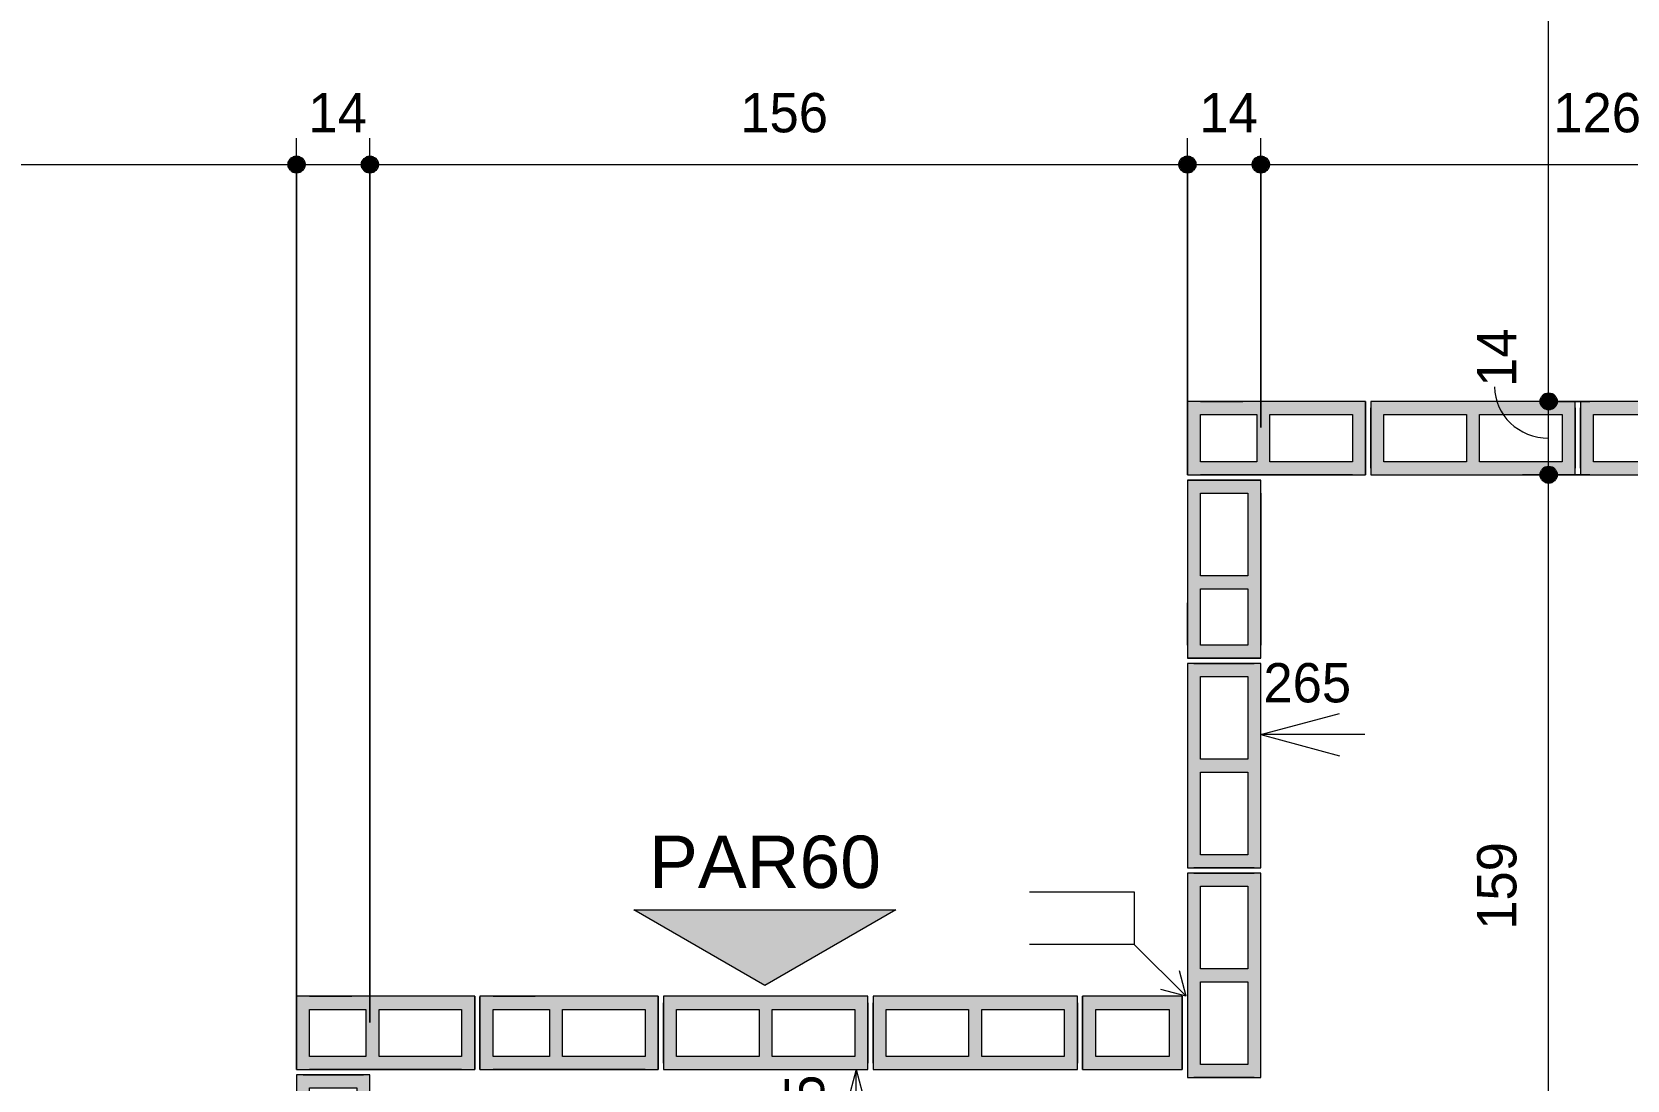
# Model space of a CAD drawing. Header units: centimetres. Extents: x 170 to 13828, y -2277 to 8860.
# Drawn here: x 12296.6 to 12601, y -90.3 to 109.7 of the extents above; entities that cross this region are included whole.
import ezdxf

# ---------------------------------------------------------------- set-up
doc = ezdxf.new("R2010")
doc.units = ezdxf.units.CM
for name, color, linetype, lineweight, true_color in [('A-ANNO-DIMS-1', 1, 'Continuous', 9, 0xff0000), ('A-DETL-1', 1, 'Continuous', 9, 0xff0000), ('G-ANNO-SYMB-1', 251, 'Continuous', 9, 0x646464), ('S-BEAM-3', 9, 'Continuous', 9, 0xc0c0c0), ('S-BEAM-8', 142, 'Continuous', 9, 0x0080c0), ('S-BEAM-9', 1, 'Continuous', 9, 0xff0000)]:
    doc.layers.add(name, color=color, linetype=linetype, lineweight=lineweight, true_color=true_color)
for name, color, linetype, lineweight in [('A-ANNO-DIMS-50', 7, 'Continuous', 9), ('A-DETL-GENF', 7, 'Continuous', 9), ('G-ANNO-SYMB', 7, 'Continuous', 9), ('S-BEAM', 7, 'Continuous', 9), ('S-BEAM-2', 7, 'Continuous', 13)]:
    doc.layers.add(name, color=color, linetype=linetype, lineweight=lineweight)
doc.styles.add('Arial_1', font='arial.ttf', dxfattribs={"height": 10})
doc.styles.add('Bahnschrift_13', font='', dxfattribs={"height": 7.5})
doc.styles.get('Bahnschrift_13').set_extended_font_data('Bahnschrift')
doc.dimstyles.new('COTA_ACUMULADA', dxfattribs={"dimscale": 30.48, "dimtxt": 8.33133, "dimasz": 0.049213, "dimexe": 0, "dimexo": 0.0625, "dimgap": 0.131234, "dimtad": 0, "dimjust": 2, "dimdec": 0, "dimzin": 0, "dimdsep": 46, "dimtxsty": 'Bahnschrift_13', "dimblk1": 'NONE', "dimblk2": 'OPEN30', "dimsah": 1, "dimcen": 0.09, "dimse1": 1, "dimsd1": 1, "dimazin": 0, "dimtfac": 1, "dimtdec": 4, "dimtix": 1, "dimtmove": 2, "dimatfit": 3, "dimfxl": 0, "dimfxlon": 1, "dimtvp": 1, "dimtolj": 1, "dimtzin": 0, "dimarcsym": 2})
doc.dimstyles.new('COTA_LINEAR', dxfattribs={"dimscale": 30.48, "dimtxt": 8.33133, "dimasz": 0.393701, "dimexe": 0.164042, "dimexo": 0.328084, "dimgap": 0.131234, "dimtad": 1, "dimdec": 0, "dimzin": 0, "dimdsep": 46, "dimtxsty": 'Bahnschrift_13', "dimblk1": 'DOTSMALL', "dimblk2": 'DOTSMALL', "dimsah": 1, "dimcen": 0.09, "dimdle": 0.164042, "dimazin": 0, "dimtfac": 1, "dimtdec": 4, "dimtix": 1, "dimtmove": 0, "dimatfit": 3, "dimfxl": 1, "dimtvp": 1, "dimtolj": 1, "dimtzin": 0, "dimarcsym": 2})
doc.dimstyles.new('COTA_LINEAR_2', dxfattribs={"dimscale": 30.48, "dimtxt": 8.33133, "dimasz": 0.393701, "dimexe": 0.164042, "dimexo": 0.328084, "dimgap": 0.131234, "dimtad": 1, "dimdec": 0, "dimzin": 0, "dimdsep": 46, "dimtxsty": 'Bahnschrift_13', "dimblk1": 'DOTSMALL', "dimblk2": 'DOTSMALL', "dimsah": 1, "dimcen": 0.09, "dimdle": 0.164042, "dimazin": 0, "dimtfac": 1, "dimtdec": 4, "dimtix": 1, "dimtmove": 1, "dimatfit": 3, "dimfxl": 1, "dimtvp": 1, "dimtolj": 1, "dimtzin": 0, "dimarcsym": 2})

# ---------------------------------------------------------------- blocks, each defined once
blk = doc.blocks.new('LEONE - BLOCO 14x34x19 - LEONE - BLOCO 14x34x19-541693-COBERTURA - MODULAÇÃO 2ª FIADA')
at = {"layer": 'S-BEAM-8'}
h = blk.add_hatch(color=256, dxfattribs=at)
h.paths.add_polyline_path([(8.2742, -7), (19.5, -7), (19.5, 7), (-14.5, 7), (-14.5, -7), (2.5, -7)])
h.paths.add_polyline_path([(17, -4.5), (1.25, -4.5), (1.25, 4.5), (17, 4.5)])
h.paths.add_polyline_path([(-1.25, -4.5), (-12, -4.5), (-12, 4.5), (-1.25, 4.5)])
at = {"layer": 'A-DETL-GENF'}
for p, q in [((-14.5, 7), (-14.5, 0)), ((2.5, 7), (-14.5, 7)), ((19.5, 7), (2.5, 7)), ((19.5, 0), (19.5, 7)), ((-12, -4.5), (-12, 4.5)), ((-12, 4.5), (-1.25, 4.5)), ((-1.25, 4.5), (-1.25, -4.5)), ((1.25, 4.5), (17, 4.5)), ((1.25, -4.5), (1.25, 4.5)), ((17, 4.5), (17, -4.5)), ((-14.5, 0), (-14.5, -7)), ((19.5, -7), (19.5, 0)), ((-1.25, -4.5), (-12, -4.5)), ((17, -4.5), (1.25, -4.5)), ((-14.5, -7), (2.5, -7)), ((2.5, -7), (19.5, -7))]:
    blk.add_line(p, q, dxfattribs=at)
at = {"layer": 'S-BEAM-2'}
for p, q in [((-14.5, 7), (-14.5, -7)), ((19.5, 7), (-14.5, 7)), ((-14.5, 7), (-14.5, -7)), ((-14.5, -7), (-14.5, 6.8804)), ((-12, 7), (-3.9375, 7)), ((-12, 7), (-3.9375, 7)), ((17, 7), (-12, 7)), ((19.5, -7), (19.5, 7)), ((19.5, 7), (19.5, -7)), ((19.5, -7), (19.5, 7)), ((-14.5, 5.75), (-14.5, -5.75)), ((-14.5, -5.75), (-14.5, 5.75)), ((19.5, -5.75), (19.5, 5.75)), ((19.5, 5.75), (19.5, -5.75)), ((-14.5, -7), (19.5, -7)), ((-12, -7), (-3.9375, -7)), ((-12, -7), (-3.9375, -7)), ((17, -7), (-12, -7))]:
    blk.add_line(p, q, dxfattribs=at)
at = {"layer": 'S-BEAM-3'}
for p, q in [((-12, 4.5), (-1.25, 4.5)), ((-12, -4.5), (-12, 4.5)), ((-1.25, 4.5), (-1.25, -4.5)), ((1.25, 4.5), (17, 4.5)), ((1.25, -4.5), (1.25, 4.5)), ((17, 4.5), (17, -4.5)), ((-1.25, -4.5), (-12, -4.5)), ((17, -4.5), (1.25, -4.5))]:
    blk.add_line(p, q, dxfattribs=at)
blk = doc.blocks.new('LEONE - BLOCO 14X39X1 - LEONE - BLOCO 14X39X19-V1-COBERTURA - MODULAÇÃO 2ª FIADA')
at = {"layer": 'S-BEAM-3'}
h = blk.add_hatch(color=256, dxfattribs=at)
h.paths.add_polyline_path([(-19.5, -7), (19.5, -7), (19.5, 7), (-19.5, 7), (-19.5, -4.5)])
h.paths.add_polyline_path([(1.25, -4.5), (1.25, 4.5), (17, 4.5), (17, -4.5)])
h.paths.add_polyline_path([(-1.25, -4.5), (-17, -4.5), (-17, 4.5), (-1.25, 4.5), (-1.25, -4.16)])
at = {"layer": 'A-DETL-GENF'}
for p, q in [((19.5, 7), (-19.5, 7)), ((-19.5, 7), (-19.5, 0)), ((19.5, 0), (19.5, 7)), ((-17, -4.5), (-17, 4.5)), ((-17, 4.5), (-1.25, 4.5)), ((-1.25, 4.5), (-1.25, -4.5)), ((1.25, -4.5), (1.25, 4.5)), ((1.25, 4.5), (17, 4.5)), ((17, 4.5), (17, -4.5)), ((-19.5, 0), (-19.5, -7)), ((19.5, -7), (19.5, 0)), ((-1.25, -4.5), (-17, -4.5)), ((17, -4.5), (1.25, -4.5)), ((-19.5, -7), (19.5, -7))]:
    blk.add_line(p, q, dxfattribs=at)
at = {"layer": 'S-BEAM-2'}
for p, q in [((-19.5, 7), (-19.5, -7)), ((19.5, 7), (-19.5, 7)), ((19.5, -7), (19.5, 7)), ((19.5, -7), (19.5, 7)), ((-19.5, 5.75), (-19.5, -5.75)), ((-19.5, -5.75), (-19.5, 5.75)), ((19.5, 5.75), (19.5, -5.75)), ((-19.5, -7), (19.5, -7))]:
    blk.add_line(p, q, dxfattribs=at)
at = {"layer": 'S-BEAM-3'}
for p, q in [((-17, 4.5), (-1.25, 4.5)), ((-17, -4.5), (-17, 4.5)), ((-1.25, 4.5), (-1.25, -4.5)), ((1.25, 4.5), (17, 4.5)), ((1.25, -4.5), (1.25, 4.5)), ((17, 4.5), (17, -4.5)), ((-1.25, -4.5), (-17, -4.5)), ((17, -4.5), (1.25, -4.5))]:
    blk.add_line(p, q, dxfattribs=at)
blk = doc.blocks.new('LEONE - BLOCO 14X39X1 - LEONE - BLOCO 14X39X19-2886981-COBERTURA - MODULAÇÃO 2ª FIADA')
at = {"layer": 'S-BEAM-3'}
h = blk.add_hatch(color=256, dxfattribs=at)
h.paths.add_polyline_path([(-3.78, -7), (19.5, -7), (19.5, 7), (-19.5, 7), (-19.5, -7)])
h.paths.add_polyline_path([(-3.78, -4.5), (-17, -4.5), (-17, 4.5), (-1.25, 4.5), (-1.25, -4.5)])
h.paths.add_polyline_path([(1.25, -4.5), (1.25, 4.5), (17, 4.5), (17, -4.5)])
at = {"layer": 'A-DETL-GENF'}
for p, q in [((19.5, 7), (-19.5, 7)), ((-19.5, 7), (-19.5, 0)), ((19.5, 0), (19.5, 7)), ((-17, -4.5), (-17, 4.5)), ((-17, 4.5), (-1.25, 4.5)), ((-1.25, 4.5), (-1.25, -4.5)), ((1.25, -4.5), (1.25, 4.5)), ((1.25, 4.5), (17, 4.5)), ((17, 4.5), (17, -4.5)), ((-19.5, 0), (-19.5, -7)), ((19.5, -7), (19.5, 0)), ((-1.25, -4.5), (-17, -4.5)), ((17, -4.5), (1.25, -4.5)), ((-19.5, -7), (19.5, -7))]:
    blk.add_line(p, q, dxfattribs=at)
at = {"layer": 'S-BEAM-2'}
for p, q in [((-19.5, 7), (-19.5, -7)), ((19.5, 7), (-19.5, 7)), ((19.5, -7), (19.5, 7)), ((19.5, -7), (19.5, 7)), ((-19.5, 5.75), (-19.5, -5.75)), ((-19.5, -5.75), (-19.5, 5.75)), ((19.5, 5.75), (19.5, -5.75)), ((-19.5, -7), (19.5, -7))]:
    blk.add_line(p, q, dxfattribs=at)
at = {"layer": 'S-BEAM-3'}
for p, q in [((-17, 4.5), (-1.25, 4.5)), ((-17, -4.5), (-17, 4.5)), ((-1.25, 4.5), (-1.25, -4.5)), ((1.25, 4.5), (17, 4.5)), ((1.25, -4.5), (1.25, 4.5)), ((17, 4.5), (17, -4.5)), ((-1.25, -4.5), (-17, -4.5)), ((17, -4.5), (1.25, -4.5))]:
    blk.add_line(p, q, dxfattribs=at)
blk = doc.blocks.new('LEONE - BLOCO 14x34x19 - LEONE - BLOCO 14x34x19-V3-COBERTURA - MODULAÇÃO 2ª FIADA')
at = {"layer": 'S-BEAM-8'}
h = blk.add_hatch(color=256, dxfattribs=at)
h.paths.add_polyline_path([(-14.5, -1.5205), (-14.5, -7), (19.5, -7), (19.5, 7), (-14.5, 7), (-14.5, 0)])
h.paths.add_polyline_path([(-12, -4.5), (-12, 4.5), (-1.25, 4.5), (-1.25, -4.5)])
h.paths.add_polyline_path([(1.25, -4.5), (1.25, 4.5), (17, 4.5), (17, -4.5), (2.5, -4.5)])
at = {"layer": 'A-DETL-GENF'}
for p, q in [((-14.5, 7), (-14.5, 0)), ((2.5, 7), (-14.5, 7)), ((19.5, 7), (2.5, 7)), ((19.5, 0), (19.5, 7)), ((-12, -4.5), (-12, 4.5)), ((-12, 4.5), (-1.25, 4.5)), ((-1.25, 4.5), (-1.25, -4.5)), ((1.25, 4.5), (17, 4.5)), ((1.25, -4.5), (1.25, 4.5)), ((17, 4.5), (17, -4.5)), ((-14.5, 0), (-14.5, -7)), ((19.5, -7), (19.5, 0)), ((-1.25, -4.5), (-12, -4.5)), ((17, -4.5), (1.25, -4.5)), ((-14.5, -7), (2.5, -7)), ((2.5, -7), (19.5, -7))]:
    blk.add_line(p, q, dxfattribs=at)
at = {"layer": 'S-BEAM-2'}
for p, q in [((-14.5, 7), (-14.5, -7)), ((19.5, 7), (-14.5, 7)), ((-14.5, 7), (-14.5, -7)), ((-14.5, -7), (-14.5, 6.8804)), ((-12, 7), (-3.9375, 7)), ((-12, 7), (-3.9375, 7)), ((17, 7), (-12, 7)), ((19.5, -7), (19.5, 7)), ((19.5, 7), (19.5, -7)), ((19.5, -7), (19.5, 7)), ((-14.5, 5.75), (-14.5, -5.75)), ((-14.5, -5.75), (-14.5, 5.75)), ((19.5, -5.75), (19.5, 5.75)), ((19.5, 5.75), (19.5, -5.75)), ((-14.5, -7), (19.5, -7)), ((-12, -7), (-3.9375, -7)), ((-12, -7), (-3.9375, -7)), ((17, -7), (-12, -7))]:
    blk.add_line(p, q, dxfattribs=at)
at = {"layer": 'S-BEAM-3'}
for p, q in [((-12, 4.5), (-1.25, 4.5)), ((-12, -4.5), (-12, 4.5)), ((-1.25, 4.5), (-1.25, -4.5)), ((1.25, 4.5), (17, 4.5)), ((1.25, -4.5), (1.25, 4.5)), ((17, 4.5), (17, -4.5)), ((-1.25, -4.5), (-12, -4.5)), ((17, -4.5), (1.25, -4.5))]:
    blk.add_line(p, q, dxfattribs=at)
blk = doc.blocks.new('LEONE - BLOCO 14x19x1 - LEONE - BLOCO 14x19x19-2679373-COBERTURA - MODULAÇÃO 2ª FIADA')
at = {"layer": 'S-BEAM-9'}
h = blk.add_hatch(color=256, dxfattribs=at)
h.paths.add_polyline_path([(9.13, -7), (9.5, -7), (9.5, 7), (-9.5, 7), (-9.5, -7), (7, -7)])
h.paths.add_polyline_path([(-7, -4.5), (-7, 4.5), (7, 4.5), (7, -4.5)])
at = {"layer": 'A-DETL-GENF'}
for p, q in [((-9.5, 7), (-9.5, 0)), ((0, 7), (-9.5, 7)), ((9.5, 7), (0, 7)), ((9.5, 0), (9.5, 7)), ((-7, -4.5), (-7, 4.5)), ((-7, 4.5), (7, 4.5)), ((7, 4.5), (7, -4.5)), ((-9.5, 0), (-9.5, -7)), ((9.5, -7), (9.5, 0)), ((7, -4.5), (-7, -4.5)), ((-9.5, -7), (0, -7)), ((0, -7), (9.5, -7))]:
    blk.add_line(p, q, dxfattribs=at)
at = {"layer": 'S-BEAM-2'}
for p, q in [((9.5, 7), (-9.5, 7)), ((-9.5, 7), (-9.5, -7)), ((-9.5, -7), (-9.5, 7)), ((9.5, -7), (9.5, 7)), ((9.5, 7), (9.5, -7)), ((-9.5, 5.75), (-9.5, -5.75)), ((-9.5, -5.75), (-9.5, 5.75)), ((9.5, -5.75), (9.5, 5.75)), ((9.5, 5.75), (9.5, -5.75)), ((-9.5, -7), (9.5, -7))]:
    blk.add_line(p, q, dxfattribs=at)
at = {"layer": 'S-BEAM-3'}
for p, q in [((-7, 4.5), (7, 4.5)), ((-7, -4.5), (-7, 4.5)), ((7, 4.5), (7, -4.5)), ((7, -4.5), (-7, -4.5))]:
    blk.add_line(p, q, dxfattribs=at)
blk = doc.blocks.new('Elevação - Número de detalhe-142644-COBERTURA - MODULAÇÃO 2ª FIADA')
at = {"layer": 'G-ANNO-SYMB-1'}
blk.add_hatch(color=256, dxfattribs=at).paths.add_polyline_path([(0.5, 0), (-0.5, 0), (0, 0.2887)])
at = {"layer": 'G-ANNO-SYMB'}
for p, q in [((0, 0.2887), (-0.5, 0)), ((0.5, 0), (0, 0.2887)), ((-0.5, 0), (0.5, 0))]:
    blk.add_line(p, q, dxfattribs=at)
blk = doc.blocks.new('DIMBLOCK71-COBERTURA - MODULAÇÃO 2ª FIADA')
at = {"layer": 'A-ANNO-DIMS-50', "lineweight": 35, "true_color": 0xff0000}
h = blk.add_hatch(color=1, dxfattribs=at)
edge = h.paths.add_edge_path()
edge.add_arc((12586.06, 25.24), 1.5, 0, 360)
h = blk.add_hatch(color=1, dxfattribs=at)
edge = h.paths.add_edge_path()
edge.add_arc((12586.06, -133.76), 1.5, 0, 360)
at = {"layer": 'A-ANNO-DIMS-50', "color": 1, "true_color": 0xff0000}
for p, q in [((12593.94, 25.24), (12581.06, 25.24)), ((12586.06, -133.76), (12586.06, 25.24)), ((12586.06, 25.24), (12593.94, 25.24)), ((12593.94, -133.76), (12581.06, -133.76)), ((12586.06, -133.76), (12593.94, -133.76))]:
    blk.add_line(p, q, dxfattribs=at)
at = {"layer": 'A-ANNO-DIMS-50', "color": 1, "lineweight": 35, "true_color": 0xff0000}
for centre in [(12586.06, 25.24), (12586.06, -133.76)]:
    blk.add_circle(centre, 1.5, dxfattribs=at)
at = {"layer": 'A-ANNO-DIMS-50', "color": 0, "insert": (12572.41, -61.58), "char_height": 7.5, "width": 17.5715, "attachment_point": 1, "rotation": 90, "line_spacing_factor": 1.009858, "style": 'Bahnschrift_13'}
blk.add_mtext('159', dxfattribs=at)
blk = doc.blocks.new('_DotSmall')
at = {"color": 0, "linetype": 'ByBlock', "const_width": 0.5}
blk.add_lwpolyline([(-0.0625, 0, 1), (0.0625, 0, 1)], format="xyb", close=True, dxfattribs=at)
blk = doc.blocks.new('DIMBLOCK72-COBERTURA - MODULAÇÃO 2ª FIADA')
at = {"layer": 'A-ANNO-DIMS-50', "lineweight": 35, "true_color": 0xff0000}
h = blk.add_hatch(color=1, dxfattribs=at)
edge = h.paths.add_edge_path()
edge.add_arc((12586.06, 39.24), 1.5, 0, 360)
h = blk.add_hatch(color=1, dxfattribs=at)
edge = h.paths.add_edge_path()
edge.add_arc((12586.06, 25.24), 1.5, 0, 360)
at = {"layer": 'A-ANNO-DIMS-50', "color": 1, "true_color": 0xff0000}
for p, q in [((12593.94, 39.24), (12581.06, 39.24)), ((12586.06, 25.24), (12586.06, 39.24)), ((12586.06, 39.24), (12593.94, 39.24)), ((12593.94, 25.24), (12581.06, 25.24)), ((12586.06, 25.24), (12593.94, 25.24))]:
    blk.add_line(p, q, dxfattribs=at)
at = {"layer": 'A-ANNO-DIMS-50', "color": 1, "lineweight": 35, "true_color": 0xff0000}
for centre in [(12586.06, 39.24), (12586.06, 25.24)]:
    blk.add_circle(centre, 1.5, dxfattribs=at)
at = {"layer": 'A-ANNO-DIMS-50', "color": 1, "true_color": 0xff0000}
blk.add_ellipse((12586.06, 42.02), major_axis=(-10.31, 0), ratio=0.947734, start_param=0, end_param=1.570796, dxfattribs=at)
at = {"layer": 'A-ANNO-DIMS-50', "color": 0, "insert": (12572.41, 42.02), "char_height": 7.5, "width": 11.3609, "attachment_point": 1, "rotation": 90, "line_spacing_factor": 1.009858, "style": 'Bahnschrift_13'}
blk.add_mtext('14', dxfattribs=at)
blk = doc.blocks.new('DIMBLOCK73-COBERTURA - MODULAÇÃO 2ª FIADA')
at = {"layer": 'A-ANNO-DIMS-50', "lineweight": 35, "true_color": 0xff0000}
h = blk.add_hatch(color=1, dxfattribs=at)
edge = h.paths.add_edge_path()
edge.add_arc((12586.06, 430.24), 1.5, 0, 360)
h = blk.add_hatch(color=1, dxfattribs=at)
edge = h.paths.add_edge_path()
edge.add_arc((12586.06, 39.24), 1.5, 0, 360)
at = {"layer": 'A-ANNO-DIMS-50', "color": 1, "true_color": 0xff0000}
for p, q in [((12593.94, 430.24), (12581.06, 430.24)), ((12586.06, 39.24), (12586.06, 430.24)), ((12586.06, 430.24), (12593.94, 430.24)), ((12593.94, 39.24), (12581.06, 39.24)), ((12586.06, 39.24), (12593.94, 39.24))]:
    blk.add_line(p, q, dxfattribs=at)
at = {"layer": 'A-ANNO-DIMS-50', "color": 1, "lineweight": 35, "true_color": 0xff0000}
for centre in [(12586.06, 430.24), (12586.06, 39.24)]:
    blk.add_circle(centre, 1.5, dxfattribs=at)
at = {"layer": 'A-ANNO-DIMS-50', "color": 0, "insert": (12572.41, 227.49), "char_height": 7.5, "width": 17.4201, "attachment_point": 1, "rotation": 90, "line_spacing_factor": 1.009858, "style": 'Bahnschrift_13'}
blk.add_mtext('391', dxfattribs=at)
blk = doc.blocks.new('DIMBLOCK90-COBERTURA - MODULAÇÃO 2ª FIADA')
at = {"layer": 'A-ANNO-DIMS-50', "lineweight": 35, "true_color": 0xff0000}
h = blk.add_hatch(color=1, dxfattribs=at)
edge = h.paths.add_edge_path()
edge.add_arc((11917.14, 84.44), 1.5, 0, 360)
h = blk.add_hatch(color=1, dxfattribs=at)
edge = h.paths.add_edge_path()
edge.add_arc((12347.14, 84.44), 1.5, 0, 360)
at = {"layer": 'A-ANNO-DIMS-50', "color": 1, "true_color": 0xff0000}
for p, q in [((11917.14, 76.56), (11917.14, 89.44)), ((12347.14, -79.26), (12347.14, 89.44)), ((11917.14, 84.44), (12347.14, 84.44)), ((11917.14, 84.44), (11917.14, 76.56)), ((12347.14, 84.44), (12347.14, -79.26))]:
    blk.add_line(p, q, dxfattribs=at)
at = {"layer": 'A-ANNO-DIMS-50', "color": 1, "lineweight": 35, "true_color": 0xff0000}
for centre in [(11917.14, 84.44), (12347.14, 84.44)]:
    blk.add_circle(centre, 1.5, dxfattribs=at)
at = {"layer": 'A-ANNO-DIMS-50', "color": 0, "insert": (12123.5, 98.08), "char_height": 7.5, "width": 20.7526, "attachment_point": 1, "line_spacing_factor": 1.009858, "style": 'Bahnschrift_13'}
blk.add_mtext('430', dxfattribs=at)
blk = doc.blocks.new('DIMBLOCK91-COBERTURA - MODULAÇÃO 2ª FIADA')
at = {"layer": 'A-ANNO-DIMS-50', "lineweight": 35, "true_color": 0xff0000}
h = blk.add_hatch(color=1, dxfattribs=at)
edge = h.paths.add_edge_path()
edge.add_arc((12347.14, 84.44), 1.5, 0, 360)
h = blk.add_hatch(color=1, dxfattribs=at)
edge = h.paths.add_edge_path()
edge.add_arc((12361.14, 84.44), 1.5, 0, 360)
at = {"layer": 'A-ANNO-DIMS-50', "color": 1, "true_color": 0xff0000}
for p, q in [((12347.14, -79.26), (12347.14, 89.44)), ((12361.14, -79.26), (12361.14, 89.44)), ((12347.14, 84.44), (12361.14, 84.44)), ((12347.14, 84.44), (12347.14, -79.26)), ((12361.14, 84.44), (12361.14, -79.26))]:
    blk.add_line(p, q, dxfattribs=at)
at = {"layer": 'A-ANNO-DIMS-50', "color": 1, "lineweight": 35, "true_color": 0xff0000}
for centre in [(12347.14, 84.44), (12361.14, 84.44)]:
    blk.add_circle(centre, 1.5, dxfattribs=at)
at = {"layer": 'A-ANNO-DIMS-50', "color": 0, "insert": (12349.41, 98.08), "char_height": 7.5, "width": 11.3609, "attachment_point": 1, "line_spacing_factor": 1.009858, "style": 'Bahnschrift_13'}
blk.add_mtext('14', dxfattribs=at)
blk = doc.blocks.new('DIMBLOCK92-COBERTURA - MODULAÇÃO 2ª FIADA')
at = {"layer": 'A-ANNO-DIMS-50', "lineweight": 35, "true_color": 0xff0000}
h = blk.add_hatch(color=1, dxfattribs=at)
edge = h.paths.add_edge_path()
edge.add_arc((12361.14, 84.44), 1.5, 0, 360)
h = blk.add_hatch(color=1, dxfattribs=at)
edge = h.paths.add_edge_path()
edge.add_arc((12517.14, 84.44), 1.5, 0, 360)
at = {"layer": 'A-ANNO-DIMS-50', "color": 1, "true_color": 0xff0000}
for p, q in [((12361.14, -79.26), (12361.14, 89.44)), ((12517.14, 34.24), (12517.14, 89.44)), ((12361.14, 84.44), (12517.14, 84.44)), ((12361.14, 84.44), (12361.14, -79.26)), ((12517.14, 84.44), (12517.14, 34.24))]:
    blk.add_line(p, q, dxfattribs=at)
at = {"layer": 'A-ANNO-DIMS-50', "color": 1, "lineweight": 35, "true_color": 0xff0000}
for centre in [(12361.14, 84.44), (12517.14, 84.44)]:
    blk.add_circle(centre, 1.5, dxfattribs=at)
at = {"layer": 'A-ANNO-DIMS-50', "color": 0, "insert": (12431.82, 98.08), "char_height": 7.5, "width": 17.5715, "attachment_point": 1, "line_spacing_factor": 1.009858, "style": 'Bahnschrift_13'}
blk.add_mtext('156', dxfattribs=at)
blk = doc.blocks.new('DIMBLOCK93-COBERTURA - MODULAÇÃO 2ª FIADA')
at = {"layer": 'A-ANNO-DIMS-50', "lineweight": 35, "true_color": 0xff0000}
h = blk.add_hatch(color=1, dxfattribs=at)
edge = h.paths.add_edge_path()
edge.add_arc((12517.14, 84.44), 1.5, 0, 360)
h = blk.add_hatch(color=1, dxfattribs=at)
edge = h.paths.add_edge_path()
edge.add_arc((12531.14, 84.44), 1.5, 0, 360)
at = {"layer": 'A-ANNO-DIMS-50', "color": 1, "true_color": 0xff0000}
for p, q in [((12517.14, 34.24), (12517.14, 89.44)), ((12531.14, 34.24), (12531.14, 89.44)), ((12517.14, 84.44), (12531.14, 84.44)), ((12517.14, 84.44), (12517.14, 34.24)), ((12531.14, 84.44), (12531.14, 34.24))]:
    blk.add_line(p, q, dxfattribs=at)
at = {"layer": 'A-ANNO-DIMS-50', "color": 1, "lineweight": 35, "true_color": 0xff0000}
for centre in [(12517.14, 84.44), (12531.14, 84.44)]:
    blk.add_circle(centre, 1.5, dxfattribs=at)
at = {"layer": 'A-ANNO-DIMS-50', "color": 0, "insert": (12519.41, 98.08), "char_height": 7.5, "width": 11.3609, "attachment_point": 1, "line_spacing_factor": 1.009858, "style": 'Bahnschrift_13'}
blk.add_mtext('14', dxfattribs=at)
blk = doc.blocks.new('DIMBLOCK94-COBERTURA - MODULAÇÃO 2ª FIADA')
at = {"layer": 'A-ANNO-DIMS-50', "lineweight": 35, "true_color": 0xff0000}
h = blk.add_hatch(color=1, dxfattribs=at)
edge = h.paths.add_edge_path()
edge.add_arc((12531.14, 84.44), 1.5, 0, 360)
h = blk.add_hatch(color=1, dxfattribs=at)
edge = h.paths.add_edge_path()
edge.add_arc((12657.14, 84.44), 1.5, 0, 360)
at = {"layer": 'A-ANNO-DIMS-50', "color": 1, "true_color": 0xff0000}
for p, q in [((12531.14, 34.24), (12531.14, 89.44)), ((12657.14, 34.24), (12657.14, 89.44)), ((12531.14, 84.44), (12657.14, 84.44)), ((12531.14, 84.44), (12531.14, 34.24)), ((12657.14, 84.44), (12657.14, 34.24))]:
    blk.add_line(p, q, dxfattribs=at)
at = {"layer": 'A-ANNO-DIMS-50', "color": 1, "lineweight": 35, "true_color": 0xff0000}
for centre in [(12531.14, 84.44), (12657.14, 84.44)]:
    blk.add_circle(centre, 1.5, dxfattribs=at)
at = {"layer": 'A-ANNO-DIMS-50', "color": 0, "insert": (12586.95, 98.08), "char_height": 7.5, "width": 17.2686, "attachment_point": 1, "line_spacing_factor": 1.009858, "style": 'Bahnschrift_13'}
blk.add_mtext('126', dxfattribs=at)
blk = doc.blocks.new('DIMBLOCK134-COBERTURA - MODULAÇÃO 2ª FIADA')
at = {"layer": 'A-ANNO-DIMS-50', "color": 1, "true_color": 0xff0000}
for p, q in [((12531.14, -24.34), (12546.14, -20.32)), ((12531.14, -24.34), (12546.14, -28.36)), ((12550.99, -24.34), (12531.14, -24.34)), ((12531.14, -24.34), (12531.14, -24.34)), ((12531.14, -24.34), (12531.14, -24.34))]:
    blk.add_line(p, q, dxfattribs=at)
at = {"layer": 'A-ANNO-DIMS-50', "color": 0, "insert": (12531.64, -10.69), "char_height": 7.5, "width": 19.8437, "attachment_point": 1, "line_spacing_factor": 1.009858, "style": 'Bahnschrift_13'}
blk.add_mtext('265', dxfattribs=at)
blk = doc.blocks.new('_None')
blk = doc.blocks.new('_Open30')
at = {"color": 0, "linetype": 'ByBlock', "lineweight": -2}
for p, q in [((-1, 0.27), (0, 0)), ((0, 0), (-1, -0.27)), ((0, 0), (-1, 0))]:
    blk.add_line(p, q, dxfattribs=at)
blk = doc.blocks.new('DIMBLOCK141-COBERTURA - MODULAÇÃO 2ª FIADA')
at = {"layer": 'A-ANNO-DIMS-50', "color": 1, "true_color": 0xff0000}
for p, q in [((12453.94, -88.26), (12449.92, -103.26)), ((12453.94, -88.26), (12457.96, -103.26)), ((12453.94, -111.01), (12453.94, -88.26)), ((12453.94, -88.26), (12453.94, -88.26)), ((12453.94, -88.26), (12453.94, -88.26))]:
    blk.add_line(p, q, dxfattribs=at)
at = {"layer": 'A-ANNO-DIMS-50', "color": 0, "insert": (12440.3, -100.37), "char_height": 7.5, "width": 13.936, "attachment_point": 1, "rotation": 90, "line_spacing_factor": 1.009858, "style": 'Bahnschrift_13'}
blk.add_mtext('45', dxfattribs=at)

msp = doc.modelspace()

# ---------------------------------------------------------------- linework, layer by layer
at = {"layer": 'A-DETL-1'}
for p, q in [((12486.99, -54.36), (12506.99, -54.36)), ((12506.99, -54.36), (12506.99, -64.36)), ((12506.99, -64.36), (12486.99, -64.36)), ((12506.99, -64.36), (12516.89, -74.26)), ((12516.89, -74.26), (12515.6, -69.43)), ((12516.89, -74.26), (12512.06, -72.96))]:
    msp.add_line(p, q, dxfattribs=at)

# ---------------------------------------------------------------- block references
at = {"layer": 'G-ANNO-SYMB', "extrusion": (0, 0, -1), "xscale": 49.99999999999998, "yscale": 49.99999999999998, "zscale": 49.99999999999998, "rotation": 180}
msp.add_blockref('Elevação - Número de detalhe-142644-COBERTURA - MODULAÇÃO 2ª FIADA', (-12436.47, -57.8), dxfattribs=at)
at = {"layer": 'S-BEAM'}
for name, p in [('LEONE - BLOCO 14x34x19 - LEONE - BLOCO 14x34x19-541693-COBERTURA - MODULAÇÃO 2ª FIADA', (12531.64, 32.24)), ('LEONE - BLOCO 14X39X1 - LEONE - BLOCO 14X39X19-V1-COBERTURA - MODULAÇÃO 2ª FIADA', (12571.64, 32.24)), ('LEONE - BLOCO 14X39X1 - LEONE - BLOCO 14X39X19-V1-COBERTURA - MODULAÇÃO 2ª FIADA', (12611.64, 32.24)), ('LEONE - BLOCO 14x34x19 - LEONE - BLOCO 14x34x19-V3-COBERTURA - MODULAÇÃO 2ª FIADA', (12361.64, -81.26)), ('LEONE - BLOCO 14x34x19 - LEONE - BLOCO 14x34x19-541693-COBERTURA - MODULAÇÃO 2ª FIADA', (12396.64, -81.26)), ('LEONE - BLOCO 14X39X1 - LEONE - BLOCO 14X39X19-V1-COBERTURA - MODULAÇÃO 2ª FIADA', (12436.64, -81.26)), ('LEONE - BLOCO 14X39X1 - LEONE - BLOCO 14X39X19-V1-COBERTURA - MODULAÇÃO 2ª FIADA', (12476.64, -81.26)), ('LEONE - BLOCO 14x19x1 - LEONE - BLOCO 14x19x19-2679373-COBERTURA - MODULAÇÃO 2ª FIADA', (12506.64, -81.26))]:
    msp.add_blockref(name, p, dxfattribs=at)
for name, p, rotation in [('LEONE - BLOCO 14x34x19 - LEONE - BLOCO 14x34x19-V3-COBERTURA - MODULAÇÃO 2ª FIADA', (12524.14, 4.74), 89.99999999999949), ('LEONE - BLOCO 14X39X1 - LEONE - BLOCO 14X39X19-2886981-COBERTURA - MODULAÇÃO 2ª FIADA', (12524.14, -30.26), 89.9999999999999), ('LEONE - BLOCO 14X39X1 - LEONE - BLOCO 14X39X19-2886981-COBERTURA - MODULAÇÃO 2ª FIADA', (12524.14, -70.26), 89.9999999999999), ('LEONE - BLOCO 14X39X1 - LEONE - BLOCO 14X39X19-2886981-COBERTURA - MODULAÇÃO 2ª FIADA', (12354.14, -108.76), 89.9999999999999)]:
    msp.add_blockref(name, p, dxfattribs=dict(at, rotation=rotation))

# ---------------------------------------------------------------- texts
at = {"layer": 'G-ANNO-SYMB', "insert": (12414.4, -43.61), "char_height": 10, "width": 54.9156, "attachment_point": 1, "style": 'Arial_1'}
msp.add_mtext('PAR60', dxfattribs=at)

# ---------------------------------------------------------------- dimensions: what is measured, and where the dimension line sits
at = {"layer": 'A-ANNO-DIMS-1'}
for base, p1, p2, angle, override, picture, middle in [((12586.06, 430.24), (12583.94, 39.24), (12583.94, 430.24), 90, {"dimpost": '<>', "dimfxl": 391.001001}, 'DIMBLOCK73-COBERTURA - MODULAÇÃO 2ª FIADA', (12578.23, 234.74)), ((12361.14, 84.44), (12347.14, -89.26), (12361.14, -89.26), 0, {"dimpost": '<>', "dimfxl": 14}, 'DIMBLOCK91-COBERTURA - MODULAÇÃO 2ª FIADA', (12354.14, 92.19)), ((12586.06, 25.24), (12583.94, -133.76), (12583.94, 25.24), 90, {"dimpost": '<>', "dimfxl": 158.998999}, 'DIMBLOCK71-COBERTURA - MODULAÇÃO 2ª FIADA', (12578.23, -54.26))]:
    dim = msp.add_linear_dim(base=base, p1=p1, p2=p2, angle=angle, dimstyle='COTA_LINEAR', override=override, dxfattribs=at)
    dim.commit()
    dim.dimension.update_dxf_attribs({"geometry": picture, "text_midpoint": middle})
for base, p1, p2, override, picture, middle in [((12347.14, 84.44), (11917.14, 86.56), (12347.14, -89.26), {"dimpost": '<>', "dimfxl": 464.555137}, 'DIMBLOCK90-COBERTURA - MODULAÇÃO 2ª FIADA', (12132.14, 92.27)), ((12517.14, 84.44), (12361.14, -89.26), (12517.14, 24.24), {"dimpost": '<>', "dimfxl": 192.92032}, 'DIMBLOCK92-COBERTURA - MODULAÇÃO 2ª FIADA', (12439.14, 92.23)), ((12531.14, 84.44), (12517.14, 24.24), (12531.14, 24.24), {"dimpost": '<>', "dimfxl": 14}, 'DIMBLOCK93-COBERTURA - MODULAÇÃO 2ª FIADA', (12524.14, 92.19)), ((12657.14, 84.44), (12531.14, 24.24), (12657.14, 24.24), {"dimpost": '<>', "dimfxl": 126}, 'DIMBLOCK94-COBERTURA - MODULAÇÃO 2ª FIADA', (12594.14, 92.27))]:
    dim = msp.add_linear_dim(base=base, p1=p1, p2=p2, dimstyle='COTA_LINEAR', override=override, dxfattribs=at)
    dim.commit()
    dim.dimension.update_dxf_attribs({"geometry": picture, "text_midpoint": middle})
for base, p1, p2, dimstyle, override, picture, middle in [((12586.06, 39.24), (12583.94, 25.24), (12583.94, 39.24), 'COTA_LINEAR_2', {"dimpost": '<>', "dimfxl": 14}, 'DIMBLOCK72-COBERTURA - MODULAÇÃO 2ª FIADA', (12577.41, 47.7)), ((12453.9438, -88.2564), (12453.9438, -133.7554), (12453.9438, -88.2564), 'COTA_ACUMULADA', {"dimpost": '<>', "dimfxl": 45.498999}, 'DIMBLOCK141-COBERTURA - MODULAÇÃO 2ª FIADA', (12445.2978, -93.4018))]:
    dim = msp.add_linear_dim(base=base, p1=p1, p2=p2, angle=90, dimstyle=dimstyle, override=override, dxfattribs=at)
    dim.commit()
    dim.dimension.update_dxf_attribs({"geometry": picture, "text_midpoint": middle, "dimtype": 160, "text_rotation": 90})
dim = msp.add_linear_dim(base=(12531.14, -24.34), p1=(12796.14, -24.34), p2=(12531.14, -24.34), dimstyle='COTA_ACUMULADA', override={"dimpost": '<>', "dimfxl": 265}, dxfattribs=at)
dim.commit()
dim.dimension.update_dxf_attribs({"geometry": 'DIMBLOCK134-COBERTURA - MODULAÇÃO 2ª FIADA', "text_midpoint": (12541.57, -15.69), "dimtype": 160})

doc.saveas('drawing.dxf')
